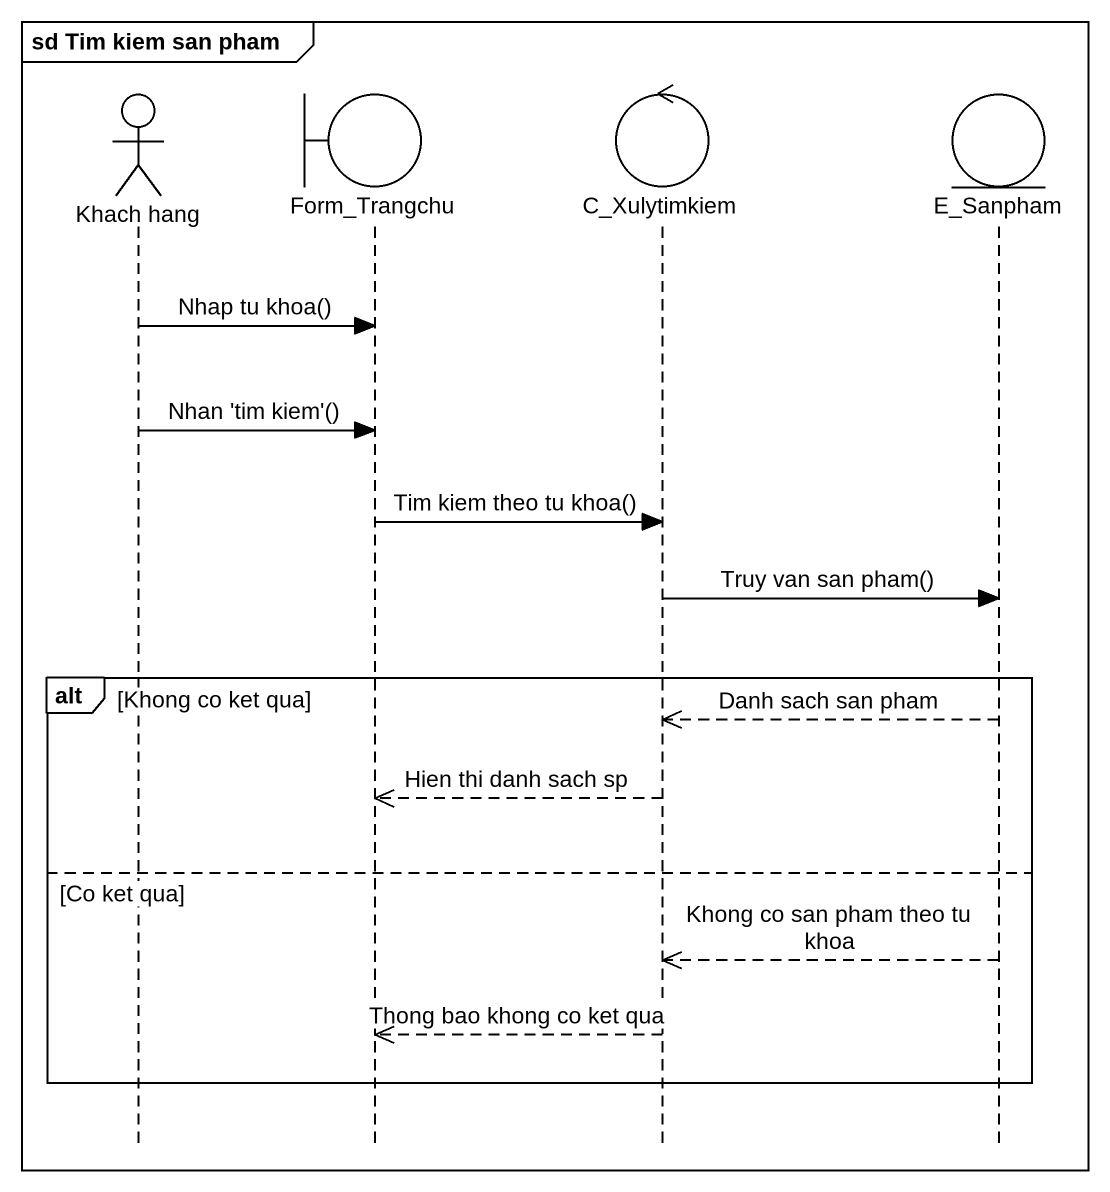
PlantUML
@startuml
mainframe sd Tim kiem san pham
hide footbox
actor "Khach hang" as Khach_hang
boundary Form_Trangchu
control C_Xulytimkiem
entity E_Sanpham

Khach_hang -> Form_Trangchu : Nhap tu khoa()
Khach_hang -> Form_Trangchu : Nhan 'tim kiem'()
Form_Trangchu -> C_Xulytimkiem : Tim kiem theo tu khoa()
C_Xulytimkiem -> E_Sanpham : Truy van san pham()
alt Khong co ket qua
  E_Sanpham -->> C_Xulytimkiem : Danh sach san pham
  C_Xulytimkiem -->> Form_Trangchu : Hien thi danh sach sp
else Co ket qua
  E_Sanpham -->> C_Xulytimkiem : Khong co san pham theo tu khoa
  C_Xulytimkiem -->> Form_Trangchu : Thong bao khong co ket qua
end
@enduml
